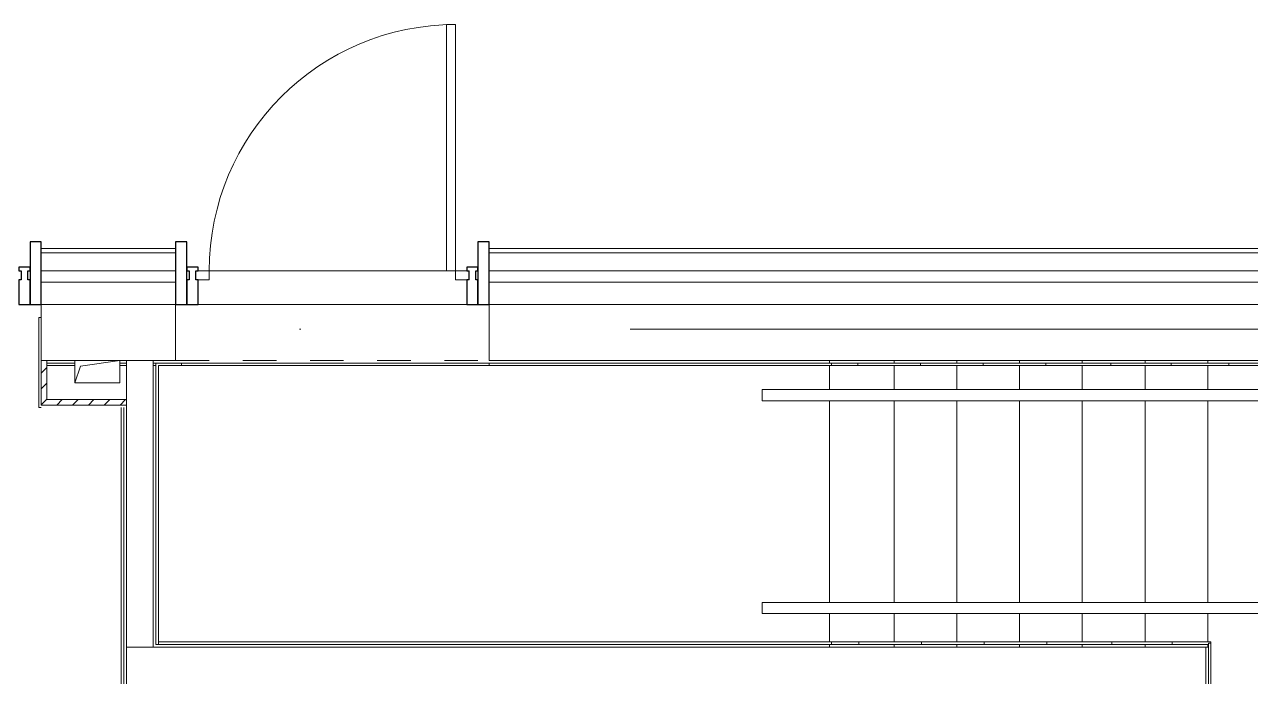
# Model space of a CAD drawing. Header units: millimetres. Extents: x 5993 to 95364, y 94667 to 143522.
# Drawn here: x 43177.1 to 43622.8, y 117848.3 to 118085.3 of the extents above; entities that cross this region are included whole.
import ezdxf

# ---------------------------------------------------------------- set-up
doc = ezdxf.new("R2010")
doc.units = ezdxf.units.MM
doc.linetypes.add('50_200_ШТРИХ_1Т_ш5_п1_п1_', pattern=[1400, 1000, -200, 0, -200])
doc.linetypes.add('Штрих короткий', pattern=[300, 150, -150])
for name, color, linetype, lineweight in [('0-2', 7, 'Continuous', 9), ('S-GRID-____-OTLN-1', 7, '50_200_ШТРИХ_1Т_ш5_п1_п1_', 9), ('Импосты витража-1', 7, 'Continuous', 25), ('Контуры', 7, 'Continuous', 9), ('Обобщенные модели', 7, 'Continuous', 9), ('Общие ребра', 7, 'Continuous', 9), ('Ограждение', 7, 'Continuous', 9), ('Панель-1', 7, 'Continuous', 9), ('Панель-2', 7, 'Continuous', 13), ('Перекрытия', 7, 'Continuous', 9), ('Перемычка-1', 7, 'Штрих короткий', 9), ('Стены', 7, 'Continuous', 9), ('Стены-1', 7, 'Continuous', 13)]:
    doc.layers.add(name, color=color, linetype=linetype, lineweight=lineweight)
doc.layers.add('Штриховка разреза-5', color=7, linetype='Continuous', lineweight=5, true_color=0x8000ff)

# ---------------------------------------------------------------- blocks, each defined once
blk = doc.blocks.new('Ограждение_СКБ_Подвал - 2-й марш _Л-1_ 2-30732789-АИ2_01_План напольных покрытий и плинтусов 1го этажа _Часть 2_')
at = {"layer": 'Ограждение'}
for p, q in [((2120, 25), (-160, 25)), ((-160, 25), (-160, -25)), ((2120, -25), (2120, 25)), ((-160, -25), (2120, -25))]:
    blk.add_line(p, q, dxfattribs=at)
blk = doc.blocks.new('Проем_Дверь_Прямоугольный - 1400х2400h_дверные проемы-27126712-АИ2_01_План напольных покрытий и плинтусов 1го этажа _Часть 2_')
at = {"layer": 'Перемычка-1'}
for p, q in [((700, 125), (-700, 125)), ((700, -125), (-700, -125))]:
    blk.add_line(p, q, dxfattribs=at)
blk = doc.blocks.new('Прямоугольный импост - Откос НВФ_50х280 мм-V169-АИ2_01_План напольных покрытий и плинтусов 1го этажа _Часть 2_')
at = {"layer": 'Импосты витража-1'}
for p, q in [((0, 130), (-50, 130)), ((-50, 130), (-50, -150)), ((0, -150), (0, 130)), ((-50, -150), (0, -150))]:
    blk.add_line(p, q, dxfattribs=at)
blk = doc.blocks.new('Прямоугольный импост - Импост структурный с накладкой - 150мм-27090906-АИ2_01_План напольных покрытий и плинтусов 1го этажа _Часть 2_')
at = {"layer": 'Импосты витража-1'}
for p, q in [((-25, 0), (-25, 17)), ((-25, 17), (25, 17)), ((-15, 0), (-25, 0)), ((-15, -40), (-15, 0)), ((25, 0), (15, 0)), ((15, 0), (15, -40)), ((25, 17), (25, 0)), ((-25, -150), (-25, -40)), ((-25, -40), (-15, -40)), ((15, -40), (25, -40)), ((25, -40), (25, -150)), ((25, -150), (-25, -150))]:
    blk.add_line(p, q, dxfattribs=at)
blk = doc.blocks.new('Проем_Дверь_Прямоугольный - 2100х3300h_дверные проемы-27126725-АИ2_01_План напольных покрытий и плинтусов 1го этажа _Часть 2_')
at = {"layer": 'Перемычка-1'}
for p, q in [((1050, 125), (-1050, 125)), ((1050, -125), (-1050, -125))]:
    blk.add_line(p, q, dxfattribs=at)
blk = doc.blocks.new('Прямоугольный импост - Откос НВФ_50х280 мм-27090899-АИ2_01_План напольных покрытий и плинтусов 1го этажа _Часть 2_')
at = {"layer": 'Импосты витража-1'}
for p, q in [((0, 150), (-50, 150)), ((-50, 150), (-50, -130)), ((0, -130), (0, 150)), ((-50, -130), (0, -130))]:
    blk.add_line(p, q, dxfattribs=at)
blk = doc.blocks.new('Прямоугольный импост - Откос НВФ_50х280 мм-27090920-АИ2_01_План напольных покрытий и плинтусов 1го этажа _Часть 2_')
at = {"layer": 'Импосты витража-1'}
for p, q in [((-50, 150), (0, 150)), ((-50, -130), (-50, 150)), ((0, 150), (0, -130)), ((0, -130), (-50, -130))]:
    blk.add_line(p, q, dxfattribs=at)
blk = doc.blocks.new('DRS_ДПУ_распашная__1Ст_Прямоугольная - НР_Стальная_подвал-27138727-АИ2_01_План напольных покрытий и плинтусов 1го этажа _Часть 2_')
at = {"layer": 'Панель-1'}
for p, q in [((-550, 0), (-610, 0)), ((-610, 0), (-610, -40)), ((-550, -40), (-550, 0)), ((610, 0), (550, 0)), ((550, 0), (550, -40)), ((610, -40), (610, 0)), ((-610, -40), (-550, -40)), ((550, -40), (610, -40))]:
    blk.add_line(p, q, dxfattribs=at)
blk.add_arc((550, 0), 1100, 90, 180, dxfattribs=at)
at = {"layer": 'Панель-2'}
for p, q in [((550, 1100), (510, 1100)), ((510, 1100), (510, 0)), ((550, 0), (550, 1100)), ((510, 0), (550, 0))]:
    blk.add_line(p, q, dxfattribs=at)
blk = doc.blocks.new('Прямоугольный импост - Импост структурный с накладкой - 150мм-27090916-АИ2_01_План напольных покрытий и плинтусов 1го этажа _Часть 2_')
at = {"layer": 'Импосты витража-1'}
for p, q in [((-25, 40), (-25, 150)), ((-25, 150), (25, 150)), ((25, 150), (25, 40)), ((-15, 40), (-25, 40)), ((-25, -17), (-25, 0)), ((-25, 0), (-15, 0)), ((-15, 0), (-15, 40)), ((15, 40), (15, 0)), ((25, 40), (15, 40)), ((15, 0), (25, 0)), ((25, 0), (25, -17)), ((25, -17), (-25, -17))]:
    blk.add_line(p, q, dxfattribs=at)
blk = doc.blocks.new('AR_Отверстие прямоугольное _в плите_ - AR_Отверстие прямоугольное _в плите_-V232-АИ2_01_План напольных покрытий и плинтусов 1го этажа _Часть 2_')
at = {"layer": 'Обобщенные модели'}
for p, q in [((-100, 50), (-100, -50)), ((-100, -50), (-75, 25)), ((-75, 25), (100, 50)), ((100, -50), (100, 50)), ((-100, -50), (100, -50))]:
    blk.add_line(p, q, dxfattribs=at)

msp = doc.modelspace()

# ---------------------------------------------------------------- linework, layer by layer
at = {"layer": 'S-GRID-____-OTLN-1', "color": 251, "ltscale": 0.6, "true_color": 0x636466}
msp.add_line((43997.34, 117974.53), (41443.97, 117974.53), dxfattribs=at)
at = {"layer": 'Контуры'}
for p, q in [((43469.77, 117962.19), (43469.77, 117963.17)), ((43469.77, 117952.55), (43469.77, 117961.3)), ((43469.77, 117875.23), (43469.77, 117948.48)), ((43469.77, 117860.86), (43469.77, 117871.16))]:
    msp.add_line(p, q, dxfattribs=at)
at = {"layer": 'Общие ребра'}
for p, q in [((43232.09, 118002.24), (43183.25, 118002.24)), ((43183.25, 118002.24), (43232.09, 118002.24)), ((43759.53, 118002.24), (43346.05, 118002.24)), ((43346.05, 118002.24), (43759.53, 118002.24)), ((43232.09, 117995.73), (43183.25, 117995.73)), ((43753.02, 117995.73), (43346.05, 117995.73)), ((43232.09, 117991.66), (43183.25, 117991.66)), ((43748.95, 117991.66), (43346.05, 117991.66)), ((43183.25, 117983.52), (43232.09, 117983.52)), ((43232.09, 117983.52), (43183.25, 117983.52)), ((43346.05, 117983.52), (43740.81, 117983.52)), ((43740.81, 117983.52), (43346.05, 117983.52))]:
    msp.add_line(p, q, dxfattribs=at)
at = {"layer": 'Перекрытия'}
for p, q in [((43469.77, 117963.17), (43469.77, 117962.19)), ((43469.77, 117961.3), (43469.77, 117952.55)), ((43493.29, 117962.19), (43493.29, 117963.17)), ((43493.29, 117952.55), (43493.29, 117961.3)), ((43516.08, 117962.19), (43516.08, 117963.17)), ((43516.08, 117952.55), (43516.08, 117961.3)), ((43538.87, 117962.19), (43538.87, 117963.17)), ((43538.87, 117952.55), (43538.87, 117961.3)), ((43561.66, 117962.19), (43561.66, 117963.17)), ((43561.66, 117952.55), (43561.66, 117961.3)), ((43584.45, 117962.19), (43584.45, 117963.17)), ((43584.45, 117952.55), (43584.45, 117961.3)), ((43607.24, 117962.19), (43607.24, 117963.17)), ((43607.24, 117952.55), (43607.24, 117961.3)), ((43469.77, 117948.48), (43469.77, 117875.23)), ((43493.29, 117875.23), (43493.29, 117948.48)), ((43516.08, 117875.23), (43516.08, 117948.48)), ((43538.87, 117875.23), (43538.87, 117948.48)), ((43561.66, 117875.23), (43561.66, 117948.48)), ((43584.45, 117875.23), (43584.45, 117948.48)), ((43607.24, 117875.23), (43607.24, 117948.48)), ((43469.77, 117871.16), (43469.77, 117860.86)), ((43493.29, 117860.86), (43493.29, 117871.16)), ((43516.08, 117860.86), (43516.08, 117871.16)), ((43538.87, 117860.86), (43538.87, 117871.16)), ((43561.66, 117860.86), (43561.66, 117871.16)), ((43584.45, 117860.86), (43584.45, 117871.16)), ((43607.24, 117860.86), (43607.24, 117871.16)), ((43469.77, 117859.96), (43469.77, 117858.98)), ((43493.29, 117858.98), (43493.29, 117859.96)), ((43516.08, 117858.98), (43516.08, 117859.96)), ((43538.87, 117858.98), (43538.87, 117859.96)), ((43561.66, 117858.98), (43561.66, 117859.96)), ((43584.45, 117858.98), (43584.45, 117859.96)), ((43606.51, 117858.98), (43607.24, 117858.98)), ((43607.24, 117858.98), (43607.24, 117859.96))]:
    msp.add_line(p, q, dxfattribs=at)
at = {"layer": 'Стены'}
for p, q in [((43244.3, 117995.73), (43330.58, 117995.73)), ((43337.91, 117983.52), (43240.23, 117983.52)), ((43182.36, 117946), (43182.36, 117978.8)), ((43183.25, 117978.8), (43182.36, 117978.8)), ((43185.29, 117962.19), (43195.46, 117962.19)), ((43195.46, 117961.3), (43185.29, 117961.3)), ((43211.74, 117962.19), (43214.18, 117962.19)), ((43214.18, 117961.3), (43211.74, 117961.3)), ((43223.95, 117962.19), (43572.02, 117962.19)), ((43224.93, 117961.3), (43223.95, 117961.3)), ((43224.93, 117859.96), (43224.93, 117962.19)), ((43225.82, 117961.3), (43225.82, 117859.96)), ((43720.46, 117961.3), (43225.82, 117961.3)), ((43234.19, 117961.3), (43234.19, 117962.19)), ((43346.05, 117961.3), (43346.05, 117962.19)), ((43470.5, 117961.3), (43470.5, 117962.19)), ((43480.06, 117961.3), (43480.06, 117962.19)), ((43502.85, 117961.3), (43502.85, 117962.19)), ((43525.64, 117961.3), (43525.64, 117962.19)), ((43548.44, 117961.3), (43548.44, 117962.19)), ((43572.02, 117962.19), (43720.46, 117962.19)), ((43572.02, 117961.3), (43572.02, 117962.19)), ((43594.02, 117961.3), (43594.02, 117962.19)), ((43614.98, 117961.3), (43614.98, 117962.19)), ((43182.36, 117946), (43183.25, 117946)), ((43212.31, 117836.76), (43212.31, 117946)), ((43213.21, 117946), (43213.21, 117837.66)), ((43480.43, 117859.96), (43224.93, 117859.96)), ((43225.82, 117860.86), (43608.38, 117860.86)), ((43470.5, 117859.96), (43470.5, 117860.86)), ((43480.43, 117859.96), (43480.43, 117860.86)), ((43607.49, 117859.96), (43480.43, 117859.96)), ((43503.22, 117859.96), (43503.22, 117860.86)), ((43526.01, 117859.96), (43526.01, 117860.86)), ((43548.8, 117859.96), (43548.8, 117860.86)), ((43572.39, 117859.96), (43572.39, 117860.86)), ((43594.38, 117859.96), (43594.38, 117860.86)), ((43607.49, 117835.62), (43607.49, 117860.41)), ((43608.38, 117860.41), (43607.49, 117860.41)), ((43608.38, 117860.86), (43608.38, 117835.62))]:
    msp.add_line(p, q, dxfattribs=at)
at = {"layer": 'Стены-1'}
for p, q in [((43232.09, 118003.87), (43183.25, 118003.87)), ((43183.25, 118003.87), (43183.25, 118002.24)), ((43183.25, 118002.24), (43183.25, 117983.52)), ((43232.09, 118002.24), (43232.09, 118003.87)), ((43232.09, 117983.52), (43232.09, 118002.24)), ((43759.53, 118003.87), (43346.05, 118003.87)), ((43346.05, 118003.87), (43346.05, 118002.24)), ((43346.05, 118002.24), (43346.05, 117983.52)), ((43183.25, 117983.52), (43183.25, 117963.17)), ((43232.09, 117963.17), (43232.09, 117983.52)), ((43346.05, 117983.52), (43346.05, 117963.17)), ((43183.25, 117963.17), (43232.09, 117963.17)), ((43183.25, 117963.17), (43183.25, 117946.89)), ((43185.29, 117963.17), (43183.25, 117963.17)), ((43185.29, 117948.93), (43185.29, 117963.17)), ((43214.18, 117963.17), (43214.18, 117858.98)), ((43223.95, 117963.17), (43214.18, 117963.17)), ((43223.95, 117858.98), (43223.95, 117963.17)), ((43346.05, 117963.17), (43720.46, 117963.17)), ((43214.18, 117948.93), (43185.29, 117948.93)), ((43214.18, 117946.89), (43214.18, 117948.93)), ((43183.25, 117946.89), (43214.18, 117946.89)), ((43214.18, 117858.98), (43223.95, 117858.98)), ((43606.51, 117858.98), (43214.18, 117858.98)), ((43214.18, 117858.98), (43214.18, 117838.64)), ((43606.51, 117838.64), (43606.51, 117858.98))]:
    msp.add_line(p, q, dxfattribs=at)
at = {"layer": 'Штриховка разреза-5'}
for p, q in [((43183.25, 117958.57), (43185.29, 117960.6)), ((43183.25, 117952.81), (43185.29, 117954.85)), ((43183.25, 117947.06), (43185.29, 117949.09)), ((43188.84, 117946.89), (43190.88, 117948.93)), ((43194.6, 117946.89), (43196.63, 117948.93)), ((43200.36, 117946.89), (43202.39, 117948.93)), ((43206.11, 117946.89), (43208.15, 117948.93)), ((43211.87, 117946.89), (43213.9, 117948.93))]:
    msp.add_line(p, q, dxfattribs=at)

# ---------------------------------------------------------------- block references
at = {"layer": '0-2', "xscale": 0.08139549610658335, "yscale": 0.08139549610658335, "zscale": 0.08139549610658335}
for name, p in [('DRS_ДПУ_распашная__1Ст_Прямоугольная - НР_Стальная_подвал-27138727-АИ2_01_План напольных покрытий и плинтусов 1го этажа _Часть 2_', (43289.07, 117995.73)), ('Прямоугольный импост - Откос НВФ_50х280 мм-V169-АИ2_01_План напольных покрытий и плинтусов 1го этажа _Часть 2_', (43183.25, 117995.73)), ('AR_Отверстие прямоугольное _в плите_ - AR_Отверстие прямоугольное _в плите_-V232-АИ2_01_План напольных покрытий и плинтусов 1го этажа _Часть 2_', (43203.6, 117959.1))]:
    msp.add_blockref(name, p, dxfattribs=at)
at = {"layer": '0-2', "xscale": 0.08139549610658335, "yscale": 0.08139549610658335, "zscale": 0.08139549610658335, "rotation": 180}
for name, p in [('Прямоугольный импост - Откос НВФ_50х280 мм-27090899-АИ2_01_План напольных покрытий и плинтусов 1го этажа _Часть 2_', (43232.09, 117995.73)), ('Проем_Дверь_Прямоугольный - 2100х3300h_дверные проемы-27126725-АИ2_01_План напольных покрытий и плинтусов 1го этажа _Часть 2_', (43097.79, 117973.35)), ('Проем_Дверь_Прямоугольный - 1400х2400h_дверные проемы-27126712-АИ2_01_План напольных покрытий и плинтусов 1го этажа _Часть 2_', (43289.07, 117973.35)), ('Ограждение_СКБ_Подвал - 2-й марш _Л-1_ 2-30732789-АИ2_01_План напольных покрытий и плинтусов 1го этажа _Часть 2_', (43617.9, 117950.52)), ('Ограждение_СКБ_Подвал - 2-й марш _Л-1_ 2-30732789-АИ2_01_План напольных покрытий и плинтусов 1го этажа _Часть 2_', (43617.9, 117873.19))]:
    msp.add_blockref(name, p, dxfattribs=at)
at = {"layer": '0-2', "extrusion": (0, 0, -1), "xscale": 0.08139549610658335, "yscale": 0.08139549610658335, "zscale": 0.08139549610658335, "rotation": 180}
for name, p in [('Прямоугольный импост - Откос НВФ_50х280 мм-27090920-АИ2_01_План напольных покрытий и плинтусов 1го этажа _Часть 2_', (-43346.05, 117995.73)), ('Прямоугольный импост - Импост структурный с накладкой - 150мм-27090916-АИ2_01_План напольных покрытий и плинтусов 1го этажа _Часть 2_', (-43238.2, 117995.73)), ('Прямоугольный импост - Импост структурный с накладкой - 150мм-27090916-АИ2_01_План напольных покрытий и плинтусов 1го этажа _Часть 2_', (-43339.94, 117995.73))]:
    msp.add_blockref(name, p, dxfattribs=at)
at = {"layer": '0-2', "extrusion": (0, 0, -1), "xscale": 0.08139549610658335, "yscale": 0.08139549610658335, "zscale": 0.08139549610658335}
msp.add_blockref('Прямоугольный импост - Импост структурный с накладкой - 150мм-27090906-АИ2_01_План напольных покрытий и плинтусов 1го этажа _Часть 2_', (-43177.15, 117995.73), dxfattribs=at)

doc.saveas('drawing.dxf')
